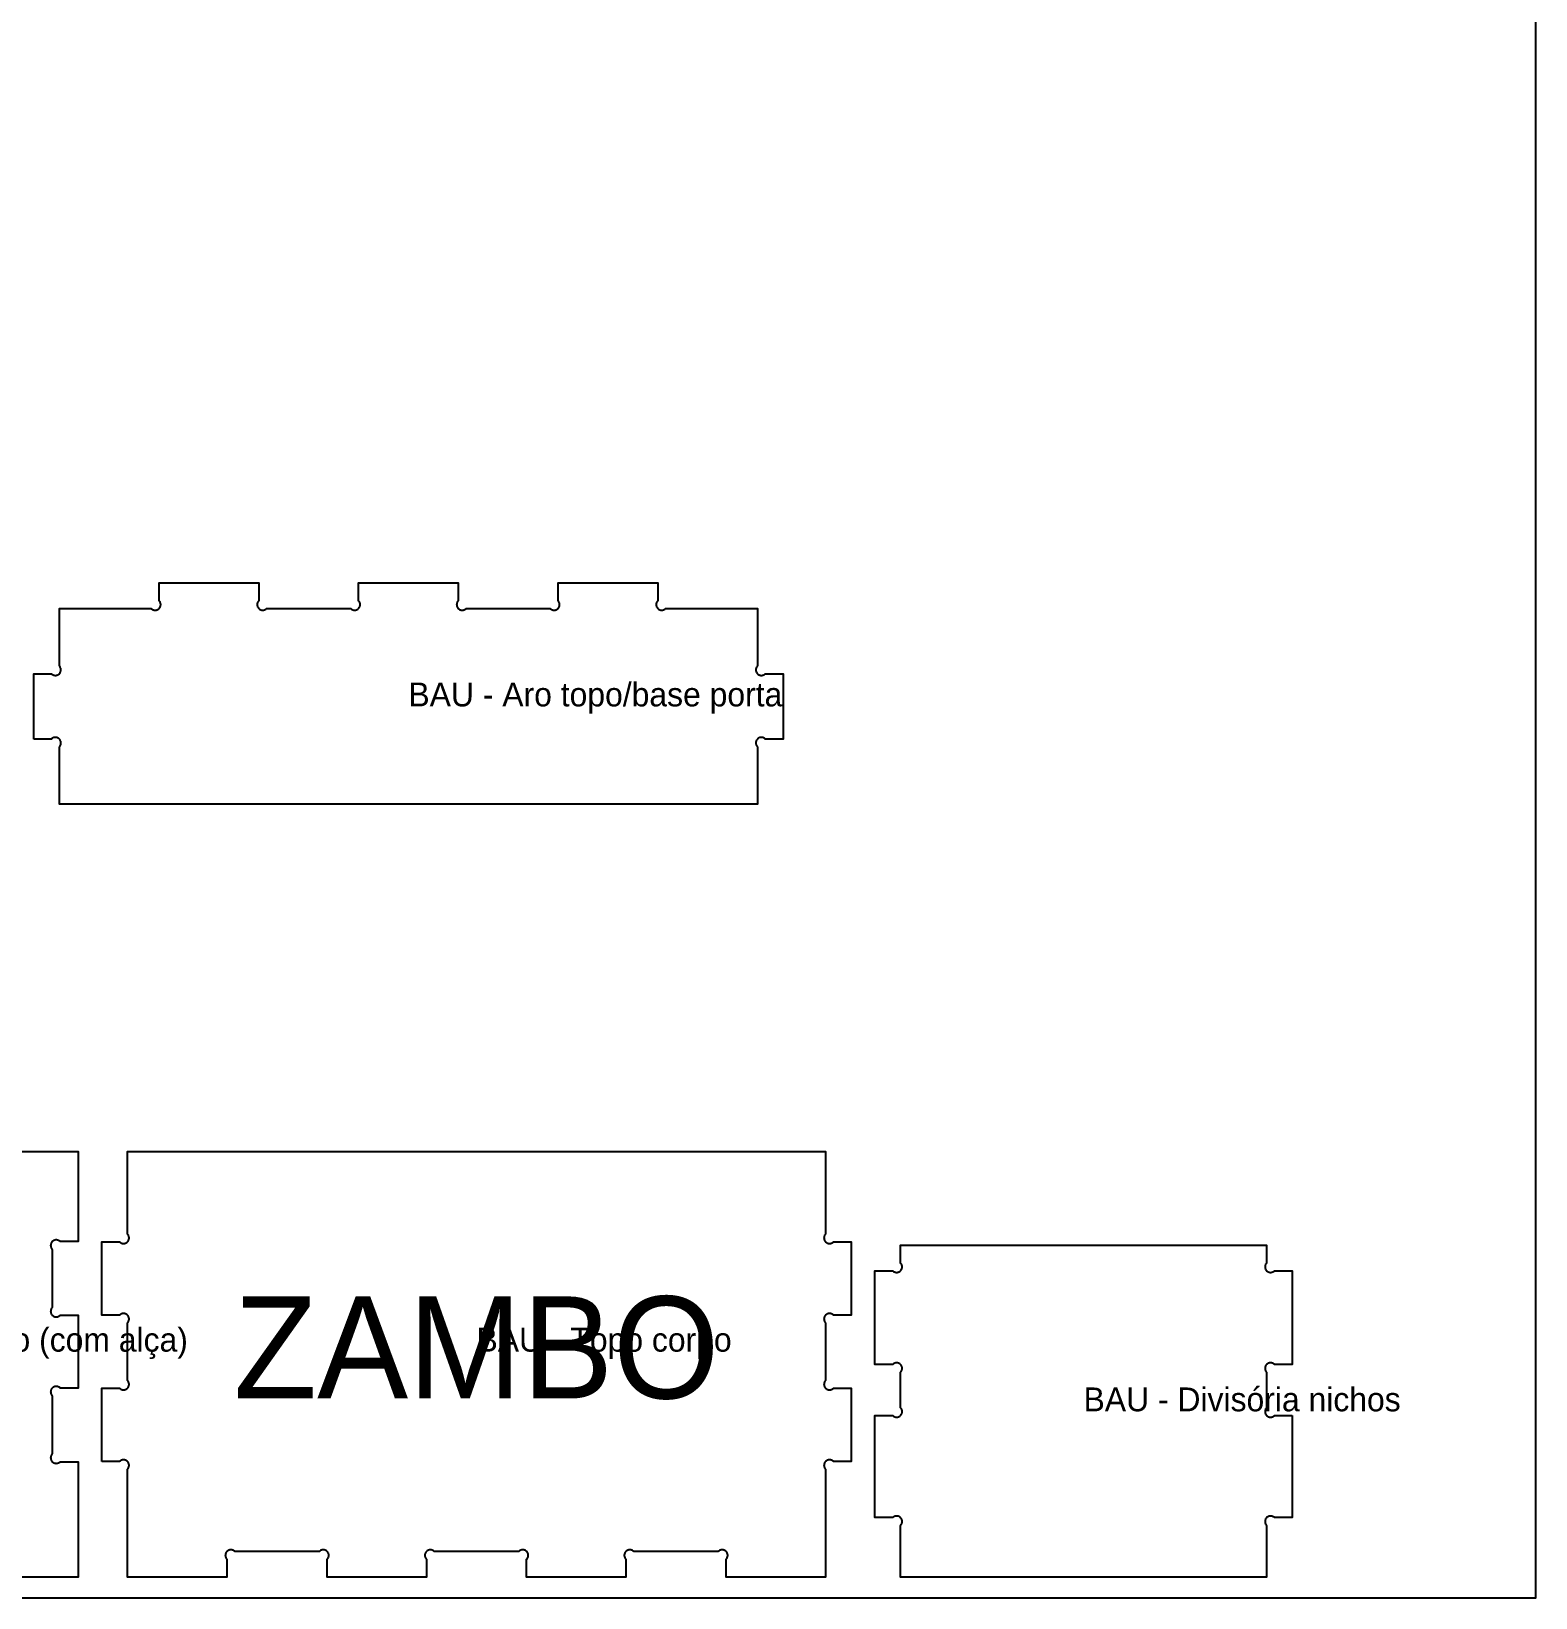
# Model space of a CAD drawing. Header units: millimetres. Extents: x 0 to 2750, y 0 to 1840.
# Drawn here: x 1867 to 2750, y 0 to 920 of the extents above; entities that cross this region are included whole.
import ezdxf
from ezdxf.enums import TextEntityAlignment as Align

# ---------------------------------------------------------------- set-up
doc = ezdxf.new("R2010")
doc.units = ezdxf.units.MM
for name, color, linetype in [('CHAPA_NAO_CORTAR', 8, 'Continuous'), ('CORTE_EXTERNO', 1, 'Continuous'), ('ETIQUETAS_NAO_CORTAR', 8, 'Continuous'), ('GRAVACAO', 3, 'Continuous')]:
    doc.layers.add(name, color=color, linetype=linetype)

msp = doc.modelspace()

# ---------------------------------------------------------------- linework, layer by layer
at = {"layer": 'CHAPA_NAO_CORTAR'}
msp.add_lwpolyline([(0, 0), (2750, 0), (2750, 1840), (0, 1840)], close=True, dxfattribs=at)
at = {"layer": 'CORTE_EXTERNO'}
for points in [[(1868, 504.33), (1868, 542.67), (1878.4, 542.67), (1878.64, 542.45), (1878.9, 542.26), (1879.17, 542.1), (1879.46, 541.96), (1879.76, 541.85), (1880.07, 541.78), (1880.38, 541.73), (1880.7, 541.71), (1881.02, 541.73), (1881.34, 541.78), (1881.65, 541.85), (1881.95, 541.96), (1882.23, 542.1), (1882.51, 542.26), (1882.76, 542.45), (1883, 542.67), (1883.21, 542.9), (1883.4, 543.16), (1883.57, 543.43), (1883.7, 543.72), (1883.81, 544.02), (1883.89, 544.33), (1883.94, 544.65), (1883.95, 544.96), (1883.94, 545.28), (1883.89, 545.6), (1883.81, 545.91), (1883.7, 546.21), (1883.57, 546.5), (1883.4, 546.77), (1883.21, 547.03), (1883, 547.26), (1883, 581), (1936.98, 581), (1937.21, 580.79), (1937.47, 580.6), (1937.74, 580.43), (1938.03, 580.3), (1938.33, 580.19), (1938.64, 580.11), (1938.95, 580.06), (1939.27, 580.05), (1939.59, 580.06), (1939.91, 580.11), (1940.22, 580.19), (1940.52, 580.3), (1940.81, 580.43), (1941.08, 580.6), (1941.34, 580.79), (1941.57, 581), (1941.79, 581.24), (1941.98, 581.49), (1942.14, 581.77), (1942.28, 582.05), (1942.38, 582.35), (1942.46, 582.66), (1942.51, 582.98), (1942.52, 583.3), (1942.51, 583.62), (1942.46, 583.93), (1942.38, 584.24), (1942.28, 584.54), (1942.14, 584.83), (1941.98, 585.1), (1941.79, 585.36), (1941.57, 585.6), (1941.57, 596), (2000.14, 596), (2000.14, 585.6), (1999.93, 585.36), (1999.74, 585.1), (1999.57, 584.83), (1999.44, 584.54), (1999.33, 584.24), (1999.25, 583.93), (1999.21, 583.62), (1999.19, 583.3), (1999.21, 582.98), (1999.25, 582.66), (1999.33, 582.35), (1999.44, 582.05), (1999.57, 581.77), (1999.74, 581.49), (1999.93, 581.24), (2000.14, 581), (2000.38, 580.79), (2000.64, 580.6), (2000.91, 580.43), (2001.2, 580.3), (2001.5, 580.19), (2001.81, 580.11), (2002.12, 580.06), (2002.44, 580.05), (2002.76, 580.06), (2003.07, 580.11), (2003.38, 580.19), (2003.68, 580.3), (2003.97, 580.43), (2004.25, 580.6), (2004.5, 580.79), (2004.74, 581), (2054.12, 581), (2054.35, 580.79), (2054.61, 580.6), (2054.88, 580.43), (2055.17, 580.3), (2055.47, 580.19), (2055.78, 580.11), (2056.1, 580.06), (2056.42, 580.05), (2056.73, 580.06), (2057.05, 580.11), (2057.36, 580.19), (2057.66, 580.3), (2057.95, 580.43), (2058.22, 580.6), (2058.48, 580.79), (2058.71, 581), (2058.93, 581.24), (2059.12, 581.49), (2059.28, 581.77), (2059.42, 582.05), (2059.53, 582.35), (2059.6, 582.66), (2059.65, 582.98), (2059.67, 583.3), (2059.65, 583.62), (2059.6, 583.93), (2059.53, 584.24), (2059.42, 584.54), (2059.28, 584.83), (2059.12, 585.1), (2058.93, 585.36), (2058.71, 585.6), (2058.71, 596), (2117.29, 596), (2117.29, 585.6), (2117.07, 585.36), (2116.88, 585.1), (2116.72, 584.83), (2116.58, 584.54), (2116.47, 584.24), (2116.4, 583.93), (2116.35, 583.62), (2116.33, 583.3), (2116.35, 582.98), (2116.4, 582.66), (2116.47, 582.35), (2116.58, 582.05), (2116.72, 581.77), (2116.88, 581.49), (2117.07, 581.24), (2117.29, 581), (2117.52, 580.79), (2117.78, 580.6), (2118.05, 580.43), (2118.34, 580.3), (2118.64, 580.19), (2118.95, 580.11), (2119.27, 580.06), (2119.58, 580.05), (2119.9, 580.06), (2120.22, 580.11), (2120.53, 580.19), (2120.83, 580.3), (2121.12, 580.43), (2121.39, 580.6), (2121.65, 580.79), (2121.88, 581), (2171.26, 581), (2171.5, 580.79), (2171.75, 580.6), (2172.03, 580.43), (2172.32, 580.3), (2172.62, 580.19), (2172.93, 580.11), (2173.24, 580.06), (2173.56, 580.05), (2173.88, 580.06), (2174.19, 580.11), (2174.5, 580.19), (2174.8, 580.3), (2175.09, 580.43), (2175.36, 580.6), (2175.62, 580.79), (2175.86, 581), (2176.07, 581.24), (2176.26, 581.49), (2176.43, 581.77), (2176.56, 582.05), (2176.67, 582.35), (2176.75, 582.66), (2176.79, 582.98), (2176.81, 583.3), (2176.79, 583.62), (2176.75, 583.93), (2176.67, 584.24), (2176.56, 584.54), (2176.43, 584.83), (2176.26, 585.1), (2176.07, 585.36), (2175.86, 585.6), (2175.86, 596), (2234.43, 596), (2234.43, 585.6), (2234.21, 585.36), (2234.02, 585.1), (2233.86, 584.83), (2233.72, 584.54), (2233.62, 584.24), (2233.54, 583.93), (2233.49, 583.62), (2233.48, 583.3), (2233.49, 582.98), (2233.54, 582.66), (2233.62, 582.35), (2233.72, 582.05), (2233.86, 581.77), (2234.02, 581.49), (2234.21, 581.24), (2234.43, 581), (2234.66, 580.79), (2234.92, 580.6), (2235.19, 580.43), (2235.48, 580.3), (2235.78, 580.19), (2236.09, 580.11), (2236.41, 580.06), (2236.73, 580.05), (2237.05, 580.06), (2237.36, 580.11), (2237.67, 580.19), (2237.97, 580.3), (2238.26, 580.43), (2238.53, 580.6), (2238.79, 580.79), (2239.02, 581), (2293, 581), (2293, 547.26), (2292.79, 547.03), (2292.6, 546.77), (2292.43, 546.5), (2292.3, 546.21), (2292.19, 545.91), (2292.11, 545.6), (2292.06, 545.28), (2292.05, 544.96), (2292.06, 544.65), (2292.11, 544.33), (2292.19, 544.02), (2292.3, 543.72), (2292.43, 543.43), (2292.6, 543.16), (2292.79, 542.9), (2293, 542.67), (2293.24, 542.45), (2293.49, 542.26), (2293.77, 542.1), (2294.05, 541.96), (2294.35, 541.85), (2294.66, 541.78), (2294.98, 541.73), (2295.3, 541.71), (2295.62, 541.73), (2295.93, 541.78), (2296.24, 541.85), (2296.54, 541.96), (2296.83, 542.1), (2297.1, 542.26), (2297.36, 542.45), (2297.6, 542.67), (2308, 542.67), (2308, 504.33), (2297.6, 504.33), (2297.36, 504.55), (2297.1, 504.74), (2296.83, 504.9), (2296.54, 505.04), (2296.24, 505.15), (2295.93, 505.22), (2295.62, 505.27), (2295.3, 505.29), (2294.98, 505.27), (2294.66, 505.22), (2294.35, 505.15), (2294.05, 505.04), (2293.77, 504.9), (2293.49, 504.74), (2293.24, 504.55), (2293, 504.33), (2292.79, 504.1), (2292.6, 503.84), (2292.43, 503.57), (2292.3, 503.28), (2292.19, 502.98), (2292.11, 502.67), (2292.06, 502.35), (2292.05, 502.04), (2292.06, 501.72), (2292.11, 501.4), (2292.19, 501.09), (2292.3, 500.79), (2292.43, 500.5), (2292.6, 500.23), (2292.79, 499.97), (2293, 499.74), (2293, 466), (1883, 466), (1883, 499.74), (1883.21, 499.97), (1883.4, 500.23), (1883.57, 500.5), (1883.7, 500.79), (1883.81, 501.09), (1883.89, 501.4), (1883.94, 501.72), (1883.95, 502.04), (1883.94, 502.35), (1883.89, 502.67), (1883.81, 502.98), (1883.7, 503.28), (1883.57, 503.57), (1883.4, 503.84), (1883.21, 504.1), (1883, 504.33), (1883, 504.33), (1882.76, 504.55), (1882.51, 504.74), (1882.23, 504.9), (1881.95, 505.04), (1881.65, 505.15), (1881.34, 505.22), (1881.02, 505.27), (1880.7, 505.29), (1880.38, 505.27), (1880.07, 505.22), (1879.76, 505.15), (1879.46, 505.04), (1879.17, 504.9), (1878.9, 504.74), (1878.64, 504.55), (1878.4, 504.33), (1868, 504.33)], [(1908, 80), (1908, 123), (1918.4, 123), (1918.64, 122.79), (1918.9, 122.6), (1919.17, 122.43), (1919.46, 122.3), (1919.76, 122.19), (1920.07, 122.11), (1920.38, 122.06), (1920.7, 122.05), (1921.02, 122.06), (1921.34, 122.11), (1921.65, 122.19), (1921.95, 122.3), (1922.23, 122.43), (1922.51, 122.6), (1922.76, 122.79), (1923, 123), (1923.21, 123.24), (1923.4, 123.49), (1923.57, 123.77), (1923.7, 124.05), (1923.81, 124.35), (1923.89, 124.66), (1923.94, 124.98), (1923.95, 125.3), (1923.94, 125.62), (1923.89, 125.93), (1923.81, 126.24), (1923.7, 126.54), (1923.57, 126.83), (1923.4, 127.1), (1923.21, 127.36), (1923, 127.6), (1923, 161.4), (1923.21, 161.64), (1923.4, 161.9), (1923.57, 162.17), (1923.7, 162.46), (1923.81, 162.76), (1923.89, 163.07), (1923.94, 163.38), (1923.95, 163.7), (1923.94, 164.02), (1923.89, 164.34), (1923.81, 164.65), (1923.7, 164.95), (1923.57, 165.23), (1923.4, 165.51), (1923.21, 165.76), (1923, 166), (1923, 166), (1922.76, 166.21), (1922.51, 166.4), (1922.23, 166.57), (1921.95, 166.7), (1921.65, 166.81), (1921.34, 166.89), (1921.02, 166.94), (1920.7, 166.95), (1920.38, 166.94), (1920.07, 166.89), (1919.76, 166.81), (1919.46, 166.7), (1919.17, 166.57), (1918.9, 166.4), (1918.64, 166.21), (1918.4, 166), (1908, 166), (1908, 209), (1918.4, 209), (1918.64, 208.79), (1918.9, 208.6), (1919.17, 208.43), (1919.46, 208.3), (1919.76, 208.19), (1920.07, 208.11), (1920.38, 208.06), (1920.7, 208.05), (1921.02, 208.06), (1921.34, 208.11), (1921.65, 208.19), (1921.95, 208.3), (1922.23, 208.43), (1922.51, 208.6), (1922.76, 208.79), (1923, 209), (1923.21, 209.24), (1923.4, 209.49), (1923.57, 209.77), (1923.7, 210.05), (1923.81, 210.35), (1923.89, 210.66), (1923.94, 210.98), (1923.95, 211.3), (1923.94, 211.62), (1923.89, 211.93), (1923.81, 212.24), (1923.7, 212.54), (1923.57, 212.83), (1923.4, 213.1), (1923.21, 213.36), (1923, 213.6), (1923, 262), (2333, 262), (2333, 213.6), (2332.79, 213.36), (2332.6, 213.1), (2332.43, 212.83), (2332.3, 212.54), (2332.19, 212.24), (2332.11, 211.93), (2332.06, 211.62), (2332.05, 211.3), (2332.06, 210.98), (2332.11, 210.66), (2332.19, 210.35), (2332.3, 210.05), (2332.43, 209.77), (2332.6, 209.49), (2332.79, 209.24), (2333, 209), (2333.24, 208.79), (2333.49, 208.6), (2333.77, 208.43), (2334.05, 208.3), (2334.35, 208.19), (2334.66, 208.11), (2334.98, 208.06), (2335.3, 208.05), (2335.62, 208.06), (2335.93, 208.11), (2336.24, 208.19), (2336.54, 208.3), (2336.83, 208.43), (2337.1, 208.6), (2337.36, 208.79), (2337.6, 209), (2348, 209), (2348, 166), (2337.6, 166), (2337.36, 166.21), (2337.1, 166.4), (2336.83, 166.57), (2336.54, 166.7), (2336.24, 166.81), (2335.93, 166.89), (2335.62, 166.94), (2335.3, 166.95), (2334.98, 166.94), (2334.66, 166.89), (2334.35, 166.81), (2334.05, 166.7), (2333.77, 166.57), (2333.49, 166.4), (2333.24, 166.21), (2333, 166), (2332.79, 165.76), (2332.6, 165.51), (2332.43, 165.23), (2332.3, 164.95), (2332.19, 164.65), (2332.11, 164.34), (2332.06, 164.02), (2332.05, 163.7), (2332.06, 163.38), (2332.11, 163.07), (2332.19, 162.76), (2332.3, 162.46), (2332.43, 162.17), (2332.6, 161.9), (2332.79, 161.64), (2333, 161.4), (2333, 127.6), (2332.79, 127.36), (2332.6, 127.1), (2332.43, 126.83), (2332.3, 126.54), (2332.19, 126.24), (2332.11, 125.93), (2332.06, 125.62), (2332.05, 125.3), (2332.06, 124.98), (2332.11, 124.66), (2332.19, 124.35), (2332.3, 124.05), (2332.43, 123.77), (2332.6, 123.49), (2332.79, 123.24), (2333, 123), (2333.24, 122.79), (2333.49, 122.6), (2333.77, 122.43), (2334.05, 122.3), (2334.35, 122.19), (2334.66, 122.11), (2334.98, 122.06), (2335.3, 122.05), (2335.62, 122.06), (2335.93, 122.11), (2336.24, 122.19), (2336.54, 122.3), (2336.83, 122.43), (2337.1, 122.6), (2337.36, 122.79), (2337.6, 123), (2348, 123), (2348, 80), (2337.6, 80), (2337.36, 80.21), (2337.1, 80.4), (2336.83, 80.57), (2336.54, 80.7), (2336.24, 80.81), (2335.93, 80.89), (2335.62, 80.94), (2335.3, 80.95), (2334.98, 80.94), (2334.66, 80.89), (2334.35, 80.81), (2334.05, 80.7), (2333.77, 80.57), (2333.49, 80.4), (2333.24, 80.21), (2333, 80), (2332.79, 79.76), (2332.6, 79.51), (2332.43, 79.23), (2332.3, 78.95), (2332.19, 78.65), (2332.11, 78.34), (2332.06, 78.02), (2332.05, 77.7), (2332.06, 77.38), (2332.11, 77.07), (2332.19, 76.76), (2332.3, 76.46), (2332.43, 76.17), (2332.6, 75.9), (2332.79, 75.64), (2333, 75.4), (2333, 12), (2274.58, 12), (2274.58, 22.55), (2274.79, 22.79), (2274.98, 23.05), (2275.15, 23.32), (2275.28, 23.61), (2275.39, 23.91), (2275.47, 24.22), (2275.51, 24.53), (2275.53, 24.85), (2275.51, 25.17), (2275.47, 25.49), (2275.39, 25.8), (2275.28, 26.1), (2275.15, 26.38), (2274.98, 26.66), (2274.79, 26.91), (2274.58, 27.15), (2274.34, 27.36), (2274.09, 27.55), (2273.81, 27.72), (2273.52, 27.85), (2273.22, 27.96), (2272.91, 28.04), (2272.6, 28.09), (2272.28, 28.1), (2271.96, 28.09), (2271.65, 28.04), (2271.34, 27.96), (2271.04, 27.85), (2270.75, 27.72), (2270.47, 27.55), (2270.22, 27.36), (2269.98, 27.15), (2269.98, 27.15), (2220.3, 27.15), (2220.3, 27.15), (2220.07, 27.36), (2219.81, 27.55), (2219.54, 27.72), (2219.25, 27.85), (2218.95, 27.96), (2218.64, 28.04), (2218.32, 28.09), (2218.01, 28.1), (2217.69, 28.09), (2217.37, 28.04), (2217.06, 27.96), (2216.76, 27.85), (2216.47, 27.72), (2216.2, 27.55), (2215.94, 27.36), (2215.71, 27.15), (2215.49, 26.91), (2215.3, 26.66), (2215.14, 26.38), (2215, 26.1), (2214.9, 25.8), (2214.82, 25.49), (2214.77, 25.17), (2214.76, 24.85), (2214.77, 24.53), (2214.82, 24.22), (2214.9, 23.91), (2215, 23.61), (2215.14, 23.32), (2215.3, 23.05), (2215.49, 22.79), (2215.71, 22.55), (2215.71, 12), (2157.44, 12), (2157.44, 22.55), (2157.65, 22.79), (2157.84, 23.05), (2158, 23.32), (2158.14, 23.61), (2158.25, 23.91), (2158.33, 24.22), (2158.37, 24.53), (2158.39, 24.85), (2158.37, 25.17), (2158.33, 25.49), (2158.25, 25.8), (2158.14, 26.1), (2158, 26.38), (2157.84, 26.66), (2157.65, 26.91), (2157.44, 27.15), (2157.2, 27.36), (2156.94, 27.55), (2156.67, 27.72), (2156.38, 27.85), (2156.08, 27.96), (2155.77, 28.04), (2155.46, 28.09), (2155.14, 28.1), (2154.82, 28.09), (2154.5, 28.04), (2154.19, 27.96), (2153.89, 27.85), (2153.61, 27.72), (2153.33, 27.55), (2153.08, 27.36), (2152.84, 27.15), (2152.84, 27.15), (2103.16, 27.15), (2103.16, 27.15), (2102.92, 27.36), (2102.67, 27.55), (2102.39, 27.72), (2102.11, 27.85), (2101.81, 27.96), (2101.5, 28.04), (2101.18, 28.09), (2100.86, 28.1), (2100.54, 28.09), (2100.23, 28.04), (2099.92, 27.96), (2099.62, 27.85), (2099.33, 27.72), (2099.06, 27.55), (2098.8, 27.36), (2098.56, 27.15), (2098.35, 26.91), (2098.16, 26.66), (2098, 26.38), (2097.86, 26.1), (2097.75, 25.8), (2097.67, 25.49), (2097.63, 25.17), (2097.61, 24.85), (2097.63, 24.53), (2097.67, 24.22), (2097.75, 23.91), (2097.86, 23.61), (2098, 23.32), (2098.16, 23.05), (2098.35, 22.79), (2098.56, 22.55), (2098.56, 12), (2040.29, 12), (2040.29, 22.55), (2040.51, 22.79), (2040.7, 23.05), (2040.86, 23.32), (2041, 23.61), (2041.1, 23.91), (2041.18, 24.22), (2041.23, 24.53), (2041.24, 24.85), (2041.23, 25.17), (2041.18, 25.49), (2041.1, 25.8), (2041, 26.1), (2040.86, 26.38), (2040.7, 26.66), (2040.51, 26.91), (2040.29, 27.15), (2040.06, 27.36), (2039.8, 27.55), (2039.53, 27.72), (2039.24, 27.85), (2038.94, 27.96), (2038.63, 28.04), (2038.31, 28.09), (2037.99, 28.1), (2037.68, 28.09), (2037.36, 28.04), (2037.05, 27.96), (2036.75, 27.85), (2036.46, 27.72), (2036.19, 27.55), (2035.93, 27.36), (2035.7, 27.15), (2035.7, 27.15), (1986.02, 27.15), (1986.02, 27.15), (1985.78, 27.36), (1985.53, 27.55), (1985.25, 27.72), (1984.96, 27.85), (1984.66, 27.96), (1984.35, 28.04), (1984.04, 28.09), (1983.72, 28.1), (1983.4, 28.09), (1983.09, 28.04), (1982.78, 27.96), (1982.48, 27.85), (1982.19, 27.72), (1981.91, 27.55), (1981.66, 27.36), (1981.42, 27.15), (1981.21, 26.91), (1981.02, 26.66), (1980.85, 26.38), (1980.72, 26.1), (1980.61, 25.8), (1980.53, 25.49), (1980.49, 25.17), (1980.47, 24.85), (1980.49, 24.53), (1980.53, 24.22), (1980.61, 23.91), (1980.72, 23.61), (1980.85, 23.32), (1981.02, 23.05), (1981.21, 22.79), (1981.42, 22.55), (1981.42, 12), (1923, 12), (1923, 75.4), (1923.21, 75.64), (1923.4, 75.9), (1923.57, 76.17), (1923.7, 76.46), (1923.81, 76.76), (1923.89, 77.07), (1923.94, 77.38), (1923.95, 77.7), (1923.94, 78.02), (1923.89, 78.34), (1923.81, 78.65), (1923.7, 78.95), (1923.57, 79.23), (1923.4, 79.51), (1923.21, 79.76), (1923, 80), (1923, 80), (1922.76, 80.21), (1922.51, 80.4), (1922.23, 80.57), (1921.95, 80.7), (1921.65, 80.81), (1921.34, 80.89), (1921.02, 80.94), (1920.7, 80.95), (1920.38, 80.94), (1920.07, 80.89), (1919.76, 80.81), (1919.46, 80.7), (1919.17, 80.57), (1918.9, 80.4), (1918.64, 80.21), (1918.4, 80), (1908, 80)], [(2607, 107), (2607, 47), (2596.6, 47), (2596.36, 47.21), (2596.1, 47.4), (2595.83, 47.57), (2595.54, 47.7), (2595.24, 47.81), (2594.93, 47.89), (2594.62, 47.94), (2594.3, 47.95), (2593.98, 47.94), (2593.66, 47.89), (2593.35, 47.81), (2593.05, 47.7), (2592.77, 47.57), (2592.49, 47.4), (2592.24, 47.21), (2592, 47), (2591.79, 46.76), (2591.6, 46.51), (2591.43, 46.23), (2591.3, 45.95), (2591.19, 45.65), (2591.11, 45.34), (2591.06, 45.02), (2591.05, 44.7), (2591.06, 44.38), (2591.11, 44.07), (2591.19, 43.76), (2591.3, 43.46), (2591.43, 43.17), (2591.6, 42.9), (2591.79, 42.64), (2592, 42.4), (2592, 12), (2377, 12), (2377, 42.4), (2377.21, 42.64), (2377.4, 42.9), (2377.57, 43.17), (2377.7, 43.46), (2377.81, 43.76), (2377.89, 44.07), (2377.94, 44.38), (2377.95, 44.7), (2377.94, 45.02), (2377.89, 45.34), (2377.81, 45.65), (2377.7, 45.95), (2377.57, 46.23), (2377.4, 46.51), (2377.21, 46.76), (2377, 47), (2376.76, 47.21), (2376.51, 47.4), (2376.23, 47.57), (2375.95, 47.7), (2375.65, 47.81), (2375.34, 47.89), (2375.02, 47.94), (2374.7, 47.95), (2374.38, 47.94), (2374.07, 47.89), (2373.76, 47.81), (2373.46, 47.7), (2373.17, 47.57), (2372.9, 47.4), (2372.64, 47.21), (2372.4, 47), (2362, 47), (2362, 107), (2372.4, 107), (2372.64, 106.79), (2372.9, 106.6), (2373.17, 106.43), (2373.46, 106.3), (2373.76, 106.19), (2374.07, 106.11), (2374.38, 106.06), (2374.7, 106.05), (2375.02, 106.06), (2375.34, 106.11), (2375.65, 106.19), (2375.95, 106.3), (2376.23, 106.43), (2376.51, 106.6), (2376.76, 106.79), (2377, 107), (2377.21, 107.24), (2377.4, 107.49), (2377.57, 107.77), (2377.7, 108.05), (2377.81, 108.35), (2377.89, 108.66), (2377.94, 108.98), (2377.95, 109.3), (2377.94, 109.62), (2377.89, 109.93), (2377.81, 110.24), (2377.7, 110.54), (2377.57, 110.83), (2377.4, 111.1), (2377.21, 111.36), (2377, 111.6), (2377, 132.4), (2377.21, 132.64), (2377.4, 132.9), (2377.57, 133.17), (2377.7, 133.46), (2377.81, 133.76), (2377.89, 134.07), (2377.94, 134.38), (2377.95, 134.7), (2377.94, 135.02), (2377.89, 135.34), (2377.81, 135.65), (2377.7, 135.95), (2377.57, 136.23), (2377.4, 136.51), (2377.21, 136.76), (2377, 137), (2376.76, 137.21), (2376.51, 137.4), (2376.23, 137.57), (2375.95, 137.7), (2375.65, 137.81), (2375.34, 137.89), (2375.02, 137.94), (2374.7, 137.95), (2374.38, 137.94), (2374.07, 137.89), (2373.76, 137.81), (2373.46, 137.7), (2373.17, 137.57), (2372.9, 137.4), (2372.64, 137.21), (2372.4, 137), (2362, 137), (2362, 192), (2372.4, 192), (2372.64, 191.79), (2372.9, 191.6), (2373.17, 191.43), (2373.46, 191.3), (2373.76, 191.19), (2374.07, 191.11), (2374.38, 191.06), (2374.7, 191.05), (2375.02, 191.06), (2375.34, 191.11), (2375.65, 191.19), (2375.95, 191.3), (2376.23, 191.43), (2376.51, 191.6), (2376.76, 191.79), (2377, 192), (2377.21, 192.24), (2377.4, 192.49), (2377.57, 192.77), (2377.7, 193.05), (2377.81, 193.35), (2377.89, 193.66), (2377.94, 193.98), (2377.95, 194.3), (2377.94, 194.62), (2377.89, 194.93), (2377.81, 195.24), (2377.7, 195.54), (2377.57, 195.83), (2377.4, 196.1), (2377.21, 196.36), (2377, 196.6), (2377, 207), (2592, 207), (2592, 196.6), (2591.79, 196.36), (2591.6, 196.1), (2591.43, 195.83), (2591.3, 195.54), (2591.19, 195.24), (2591.11, 194.93), (2591.06, 194.62), (2591.05, 194.3), (2591.06, 193.98), (2591.11, 193.66), (2591.19, 193.35), (2591.3, 193.05), (2591.43, 192.77), (2591.6, 192.49), (2591.79, 192.24), (2592, 192), (2592.24, 191.79), (2592.49, 191.6), (2592.77, 191.43), (2593.05, 191.3), (2593.35, 191.19), (2593.66, 191.11), (2593.98, 191.06), (2594.3, 191.05), (2594.62, 191.06), (2594.93, 191.11), (2595.24, 191.19), (2595.54, 191.3), (2595.83, 191.43), (2596.1, 191.6), (2596.36, 191.79), (2596.6, 192), (2607, 192), (2607, 137), (2596.6, 137), (2596.36, 137.21), (2596.1, 137.4), (2595.83, 137.57), (2595.54, 137.7), (2595.24, 137.81), (2594.93, 137.89), (2594.62, 137.94), (2594.3, 137.95), (2593.98, 137.94), (2593.66, 137.89), (2593.35, 137.81), (2593.05, 137.7), (2592.77, 137.57), (2592.49, 137.4), (2592.24, 137.21), (2592, 137), (2591.79, 136.76), (2591.6, 136.51), (2591.43, 136.23), (2591.3, 135.95), (2591.19, 135.65), (2591.11, 135.34), (2591.06, 135.02), (2591.05, 134.7), (2591.06, 134.38), (2591.11, 134.07), (2591.19, 133.76), (2591.3, 133.46), (2591.43, 133.17), (2591.6, 132.9), (2591.79, 132.64), (2592, 132.4), (2592, 111.6), (2591.79, 111.36), (2591.6, 111.1), (2591.43, 110.83), (2591.3, 110.54), (2591.19, 110.24), (2591.11, 109.93), (2591.06, 109.62), (2591.05, 109.3), (2591.06, 108.98), (2591.11, 108.66), (2591.19, 108.35), (2591.3, 108.05), (2591.43, 107.77), (2591.6, 107.49), (2591.79, 107.24), (2592, 107), (2592.24, 106.79), (2592.49, 106.6), (2592.77, 106.43), (2593.05, 106.3), (2593.35, 106.19), (2593.66, 106.11), (2593.98, 106.06), (2594.3, 106.05), (2594.62, 106.06), (2594.93, 106.11), (2595.24, 106.19), (2595.54, 106.3), (2595.83, 106.43), (2596.1, 106.6), (2596.36, 106.79), (2596.6, 107), (2607, 107)]]:
    msp.add_lwpolyline(points, close=True, dxfattribs=at)
msp.add_lwpolyline([(1434, 262), (1894, 262), (1894, 209.15), (1883.45, 209.15), (1883.21, 209.36), (1882.95, 209.55), (1882.68, 209.72), (1882.39, 209.85), (1882.09, 209.96), (1881.78, 210.04), (1881.47, 210.09), (1881.15, 210.1), (1880.83, 210.09), (1880.51, 210.04), (1880.2, 209.96), (1879.9, 209.85), (1879.62, 209.72), (1879.34, 209.55), (1879.09, 209.36), (1878.85, 209.15), (1878.64, 208.91), (1878.45, 208.66), (1878.28, 208.38), (1878.15, 208.1), (1878.04, 207.8), (1877.96, 207.49), (1877.91, 207.17), (1877.9, 206.85), (1877.91, 206.53), (1877.96, 206.22), (1878.04, 205.91), (1878.15, 205.61), (1878.28, 205.32), (1878.45, 205.05), (1878.64, 204.79), (1878.85, 204.55), (1878.85, 204.55), (1878.85, 170.45), (1878.85, 170.45), (1878.64, 170.21), (1878.45, 169.95), (1878.28, 169.68), (1878.15, 169.39), (1878.04, 169.09), (1877.96, 168.78), (1877.91, 168.47), (1877.9, 168.15), (1877.91, 167.83), (1877.96, 167.51), (1878.04, 167.2), (1878.15, 166.9), (1878.28, 166.62), (1878.45, 166.34), (1878.64, 166.09), (1878.85, 165.85), (1879.09, 165.64), (1879.34, 165.45), (1879.62, 165.28), (1879.9, 165.15), (1880.2, 165.04), (1880.51, 164.96), (1880.83, 164.91), (1881.15, 164.9), (1881.47, 164.91), (1881.78, 164.96), (1882.09, 165.04), (1882.39, 165.15), (1882.68, 165.28), (1882.95, 165.45), (1883.21, 165.64), (1883.45, 165.85), (1894, 165.85), (1894, 123.15), (1883.45, 123.15), (1883.21, 123.36), (1882.95, 123.55), (1882.68, 123.72), (1882.39, 123.85), (1882.09, 123.96), (1881.78, 124.04), (1881.47, 124.09), (1881.15, 124.1), (1880.83, 124.09), (1880.51, 124.04), (1880.2, 123.96), (1879.9, 123.85), (1879.62, 123.72), (1879.34, 123.55), (1879.09, 123.36), (1878.85, 123.15), (1878.64, 122.91), (1878.45, 122.66), (1878.28, 122.38), (1878.15, 122.1), (1878.04, 121.8), (1877.96, 121.49), (1877.91, 121.17), (1877.9, 120.85), (1877.91, 120.53), (1877.96, 120.22), (1878.04, 119.91), (1878.15, 119.61), (1878.28, 119.32), (1878.45, 119.05), (1878.64, 118.79), (1878.85, 118.55), (1878.85, 118.55), (1878.85, 84.45), (1878.85, 84.45), (1878.64, 84.21), (1878.45, 83.95), (1878.28, 83.68), (1878.15, 83.39), (1878.04, 83.09), (1877.96, 82.78), (1877.91, 82.47), (1877.9, 82.15), (1877.91, 81.83), (1877.96, 81.51), (1878.04, 81.2), (1878.15, 80.9), (1878.28, 80.62), (1878.45, 80.34), (1878.64, 80.09), (1878.85, 79.85), (1879.09, 79.64), (1879.34, 79.45), (1879.62, 79.28), (1879.9, 79.15), (1880.2, 79.04), (1880.51, 78.96), (1880.83, 78.91), (1881.15, 78.9), (1881.47, 78.91), (1881.78, 78.96), (1882.09, 79.04), (1882.39, 79.15), (1882.68, 79.28), (1882.95, 79.45), (1883.21, 79.64), (1883.45, 79.85), (1894, 79.85), (1894, 12), (1817.72, 12)], dxfattribs=at)

# ---------------------------------------------------------------- texts
at = {"layer": 'ETIQUETAS_NAO_CORTAR'}
for s, p in [('BAU - Aro topo/base porta', (2088, 523.5)), ('BAU - Lateral corpo (com alça)', (1701.5, 144.5)), ('BAU - Topo corpo', (2128, 144.5)), ('BAU - Divisória nichos', (2484.5, 109.46))]:
    msp.add_text(s, height=14, dxfattribs=at).set_placement(p)
at = {"layer": 'GRAVACAO'}
msp.add_text('ZAMBO', height=60, dxfattribs=at).set_placement((2128, 147), align=Align.MIDDLE_CENTER)

doc.saveas('drawing.dxf')
